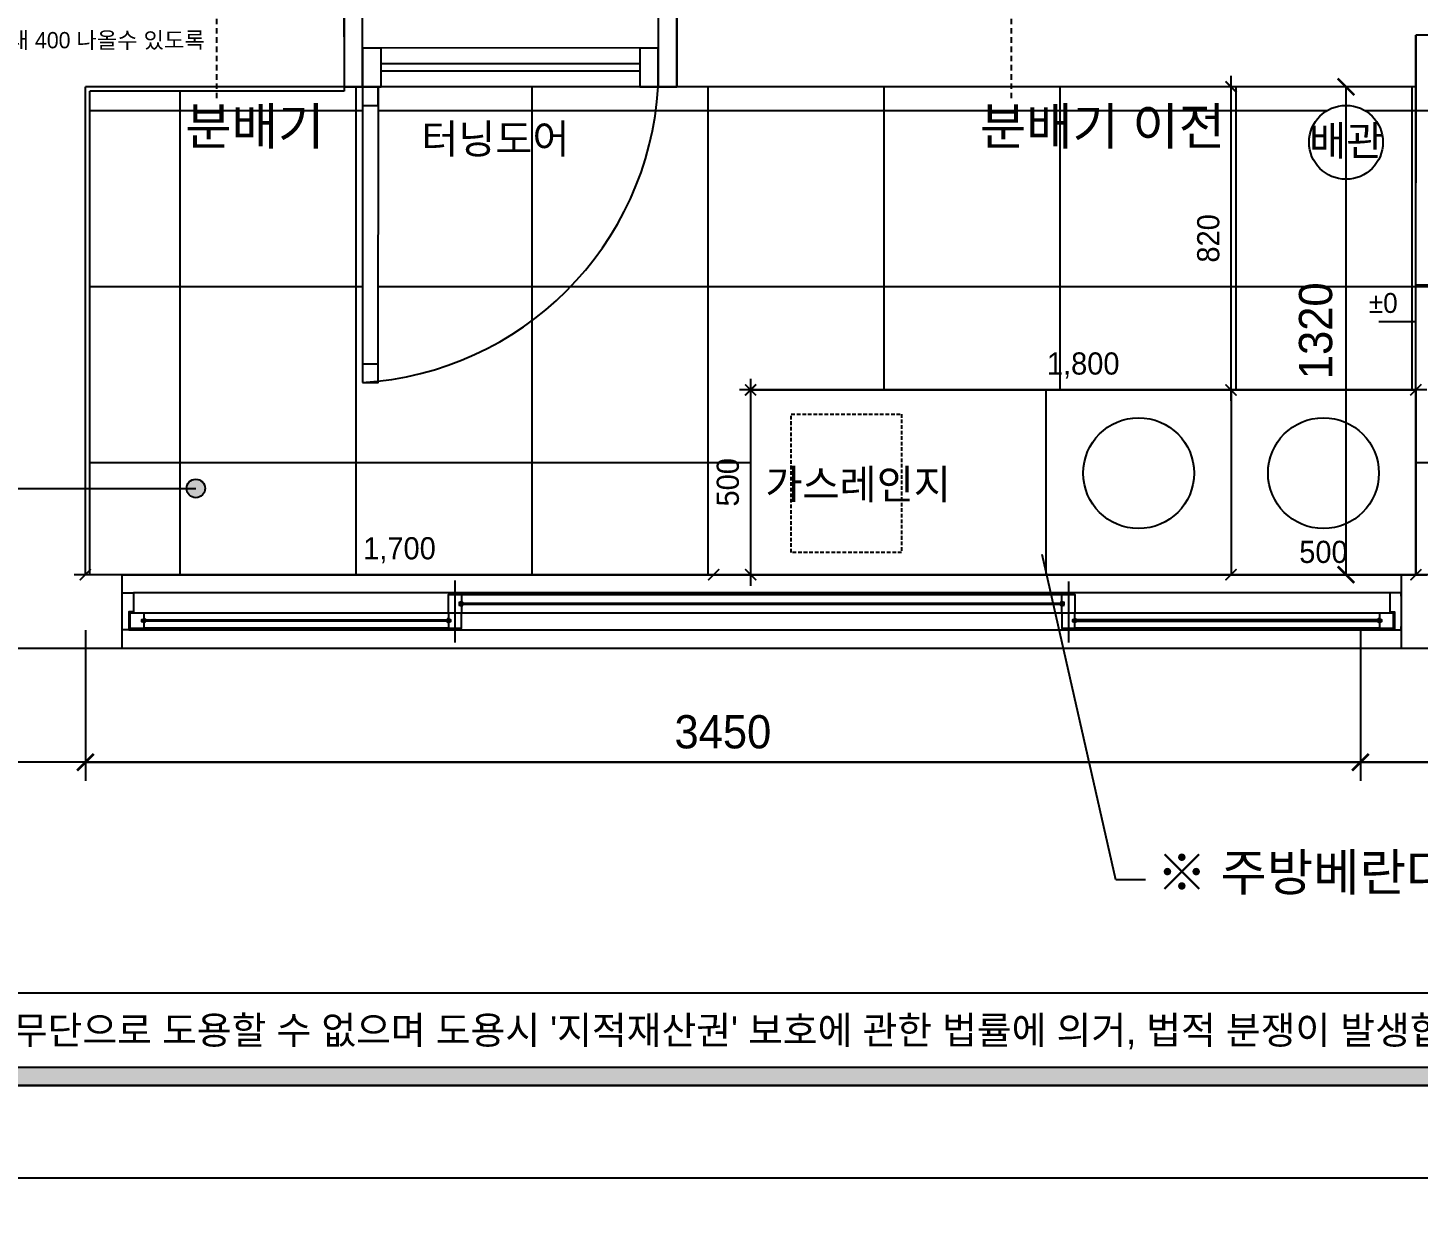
# Model space of a CAD drawing. Header units: millimetres. Extents: x -551172 to 232469, y -3435 to 261611.
# Drawn here: x 74836 to 78598, y 98406 to 101665 of the extents above; entities that cross this region are included whole.
import ezdxf
from ezdxf.enums import TextEntityAlignment as Align

# ---------------------------------------------------------------- set-up
doc = ezdxf.new("R2010")
doc.units = ezdxf.units.MM
doc.header["$LTSCALE"] = 10
doc.header["$PDMODE"] = 3
doc.linetypes.add('DASHEDX2', pattern=[1.5, 1, -0.5])
doc.linetypes.add('HID', pattern=[2.5, 1.5, -1])
doc.layers.get('DEFPOINTS').update_dxf_attribs({"color": 248})
for name, color, linetype in [('0-ELC TEXT', 7, 'Continuous'), ('06-FUR', 6, 'Continuous'), ('07-DIM WAL', 5, 'Continuous'), ('3.기호.계단선', 30, 'Continuous'), ('F-FIN', 5, 'Continuous'), ('F-SYM', 7, 'Continuous'), ('FORM(YOURNAME)-11', 1, 'Continuous'), ('Layer 1', 7, 'Continuous'), ('도면층2', 2, 'Continuous'), ('도면층4', 4, 'Continuous'), ('도면층5', 5, 'Continuous')]:
    doc.layers.add(name, color=color, linetype=linetype)
doc.styles.add('HY 울릉도 L', font='')
doc.styles.add('YOURNAME', font='HY울릉도M.TTF')
doc.styles.add('코레일둥고', font='Korail_Round_Gothic_Medium.ttf')
doc.styles.get('HY 울릉도 L').set_extended_font_data('HY울릉도L')
doc.linetypes.add('ZIGZAG', pattern='A,0.0001,-0.2,[131,ltypeshp.shx,S=0.2,R=0,X=-0.2,Y=0],-0.4,[131,ltypeshp.shx,S=0.2,R=180,X=0.2,Y=0],-0.2', length=0.8001)
doc.dimstyles.new('30', dxfattribs={"dimscale": 30, "dimtxt": 2, "dimasz": 1, "dimexe": 1, "dimexo": 1, "dimgap": 1, "dimtad": 1, "dimdec": 0, "dimrnd": 0.05, "dimdsep": 46, "dimlunit": 6, "dimtxsty": 'HY 울릉도 L', "dimblk": 'ARCHTICK', "dimcen": 2.5, "dimdle": 1, "dimclrd": 133, "dimclre": 133, "dimclrt": 30, "dimadec": 0, "dimazin": 0, "dimtfac": 1, "dimtdec": 0, "dimtix": 1, "dimtmove": 2, "dimatfit": 3, "dimldrblk": 'ARCHTICK', "dimfxl": 1, "dimlwd": -1, "dimlwe": -1, "dimarcsym": 0})
doc.dimstyles.new('YOURNAME-50', dxfattribs={"dimscale": 50, "dimtxt": 1.8, "dimasz": 0.9, "dimexe": 1, "dimexo": 3, "dimgap": 0.7, "dimtad": 1, "dimdec": 0, "dimzin": 0, "dimdsep": 46, "dimtxsty": 'YOURNAME', "dimblk": 'ARCHTICK', "dimcen": 0, "dimclrd": 1, "dimclre": 1, "dimclrt": 7, "dimadec": 0, "dimazin": 0, "dimtfac": 1, "dimtdec": 0, "dimtix": 1, "dimtmove": 2, "dimatfit": 3, "dimldrblk": 'ARCHTICK', "dimfxl": 1, "dimtolj": 1, "dimtzin": 0, "dimarcsym": 0})

# ---------------------------------------------------------------- blocks, each defined once
blk = doc.blocks.new('FORM-PLAN')
at = {"layer": 'FORM(YOURNAME)-11'}
h = blk.add_hatch(color=256, dxfattribs=at)
h.dxf.hatch_style = 1
h.paths.add_polyline_path([(-71444, 55115), (10556, 55115), (10556, 54915), (-71444, 54915)])
h.paths.add_polyline_path([(-71444, -2085), (10556, -2085), (10556, -2285), (-71444, -2285)])
at = {"layer": 'DEFPOINTS', "color": 158}
blk.add_line((1346, -1285), (-71444, -1285), dxfattribs=at)
for points in [[(-71444, -2285), (10556, -2285), (10556, 55115), (-71444, 55115)], [(-69444, 53115), (-64, 53115), (-64, 1215), (-69444, 1215)]]:
    blk.add_lwpolyline(points, close=True, dxfattribs=at)
at = {"layer": 'FORM(YOURNAME)-11', "color": 250}
blk.add_lwpolyline([(-72444, -3285), (11556, -3285), (11556, 56115), (-72444, 56115)], close=True, dxfattribs=at)
at = {"layer": 'FORM(YOURNAME)-11'}
blk.add_lwpolyline([(-71444, -2085), (10556, -2085), (10556, -2285), (-71444, -2285)], close=True, dxfattribs=at)
at = {"layer": 'FORM(YOURNAME)-11', "color": 1, "style": 'YOURNAME'}
blk.add_text("- 본 도서는 어떠한 경우에도 무단으로 도용할 수 없으며 도용시 '지적재산권' 보호에 관한 법률에 의거, 법적 분쟁이 발생합니다.  또한 본 도서에 관한 모든 저작권은 당사에 있습니다. -", height=300, dxfattribs=at).set_placement((-32990, -1685), align=Align.MIDDLE_CENTER)
at = {"layer": 'FORM(YOURNAME)-11', "color": 3, "style": 'YOURNAME'}
for tag, height, p in [('1', 450, (9905, 18188)), ('2', 450, (9905, 17544)), ('3', 450, (9905, 16257)), ('4', 450, (9905, 14326)), ('5', 515, (9905, 12009)), ('6', 515, (9905, 9757)), ('7', 515, (9905, 7504)), ('8', 515, (9905, 5252)), ('9', 515, (9905, 2999)), ('10', 515, (5655, 811)), ('11', 515, (9905, 747)), ('12', 515, (5655, -1441)), ('13', 515, (9905, -1441))]:
    blk.add_attdef(tag, text='', height=height, dxfattribs=at).set_placement(p, align=Align.MIDDLE_RIGHT)
blk = doc.blocks.new('_ArchTick')
at = {"color": 0, "linetype": 'ByBlock', "const_width": 0.15}
blk.add_lwpolyline([(-0.5, -0.5), (0.5, 0.5)], dxfattribs=at)
blk = doc.blocks.new('*D1135')
at = {"layer": '07-DIM WAL', "color": 1, "lineweight": -2, "transparency": 16777216}
for p, q in [((74991.4, 100035.3), (74991.4, 99627.8)), ((78441.4, 100035.3), (78441.4, 99627.8)), ((74991.4, 99677.8), (78441.4, 99677.8))]:
    blk.add_line(p, q, dxfattribs=at)
at = {"layer": 'DEFPOINTS', "color": 0, "transparency": 16777216}
for p in [(74991.4, 100185.3), (78441.4, 100185.3), (78441.4, 99677.8)]:
    blk.add_point(p, dxfattribs=at)
at = {"layer": '07-DIM WAL', "color": 1, "lineweight": -2, "transparency": 16777216, "xscale": 45, "yscale": 45, "zscale": 45, "rotation": 180}
blk.add_blockref('_ArchTick', (74991.4, 99677.8), dxfattribs=at)
at = {"layer": '07-DIM WAL', "color": 1, "lineweight": -2, "transparency": 16777216, "xscale": 45, "yscale": 45, "zscale": 45}
blk.add_blockref('_ArchTick', (78441.4, 99677.8), dxfattribs=at)
at = {"layer": '07-DIM WAL', "color": 7, "transparency": 16777216, "insert": (76716.4, 99759.6), "char_height": 90, "attachment_point": 5, "style": 'YOURNAME'}
blk.add_mtext('\\A1;3450', dxfattribs=at)
blk = doc.blocks.new('*D1136')
at = {"layer": '07-DIM WAL', "color": 1, "lineweight": -2, "transparency": 16777216}
for p, q in [((78441.4, 100035.3), (78441.4, 99627.8)), ((79741.4, 100035.3), (79741.4, 99627.8)), ((78441.4, 99677.8), (79741.4, 99677.8))]:
    blk.add_line(p, q, dxfattribs=at)
at = {"layer": 'DEFPOINTS', "color": 0, "transparency": 16777216}
for p in [(78441.4, 100185.3), (79741.4, 100185.3), (79741.4, 99677.8)]:
    blk.add_point(p, dxfattribs=at)
at = {"layer": '07-DIM WAL', "color": 1, "lineweight": -2, "transparency": 16777216, "xscale": 45, "yscale": 45, "zscale": 45, "rotation": 180}
blk.add_blockref('_ArchTick', (78441.4, 99677.8), dxfattribs=at)
at = {"layer": '07-DIM WAL', "color": 1, "lineweight": -2, "transparency": 16777216, "xscale": 45, "yscale": 45, "zscale": 45}
blk.add_blockref('_ArchTick', (79741.4, 99677.8), dxfattribs=at)
at = {"layer": '07-DIM WAL', "color": 7, "transparency": 16777216, "insert": (79091.4, 99759.6), "char_height": 90, "attachment_point": 5, "style": 'YOURNAME'}
blk.add_mtext('\\A1;1300', dxfattribs=at)
blk = doc.blocks.new('*D1139')
at = {"layer": '07-DIM WAL', "color": 1, "lineweight": -2, "transparency": 16777216}
for p, q in [((78441.4, 101505.3), (78352.5, 101505.3)), ((78402.5, 100185.3), (78402.5, 101505.3)), ((78441.4, 100185.3), (78352.5, 100185.3))]:
    blk.add_line(p, q, dxfattribs=at)
at = {"layer": 'DEFPOINTS', "color": 0, "transparency": 16777216}
for p in [(78402.5, 101505.3), (78591.4, 101505.3), (78591.4, 100185.3)]:
    blk.add_point(p, dxfattribs=at)
at = {"layer": '07-DIM WAL', "color": 1, "lineweight": -2, "transparency": 16777216, "xscale": 45, "yscale": 45, "zscale": 45}
for p, rotation in [((78402.5, 101505.3), 90), ((78402.5, 100185.3), 270)]:
    blk.add_blockref('_ArchTick', p, dxfattribs=dict(at, rotation=rotation))
at = {"layer": '07-DIM WAL', "color": 7, "transparency": 16777216, "insert": (78320.7, 100845.3), "char_height": 90, "attachment_point": 5, "rotation": 90, "style": 'YOURNAME'}
blk.add_mtext('\\A1;1320', dxfattribs=at)
blk = doc.blocks.new('*D1123')
at = {"layer": '06-FUR', "color": 133, "transparency": 16777216}
blk.add_line((76721.4, 100185.3), (74961.4, 100185.3), dxfattribs=at)
at = {"layer": 'DEFPOINTS', "color": 0, "transparency": 16777216}
for p in [(74991.4, 100185.3), (74991.4, 100185.3), (76691.4, 100185.3)]:
    blk.add_point(p, dxfattribs=at)
at = {"layer": '06-FUR', "color": 133, "transparency": 16777216, "xscale": 30, "yscale": 30, "zscale": 30, "rotation": 180}
blk.add_blockref('_ArchTick', (74991.4, 100185.3), dxfattribs=at)
at = {"layer": '06-FUR', "color": 133, "transparency": 16777216, "xscale": 30, "yscale": 30, "zscale": 30}
blk.add_blockref('_ArchTick', (76691.4, 100185.3), dxfattribs=at)
at = {"layer": '06-FUR', "color": 30, "transparency": 16777216, "insert": (75841.4, 100251.2), "char_height": 60, "attachment_point": 5, "style": 'HY 울릉도 L'}
blk.add_mtext('1,700', dxfattribs=at)
blk = doc.blocks.new('*D1169')
at = {"layer": '06-FUR', "color": 133, "transparency": 16777216}
for p, q in [((75691.4, 101640.3), (75691.4, 101745.3)), ((76591.4, 101640.3), (76591.4, 101745.3)), ((76621.4, 101715.3), (75661.4, 101715.3))]:
    blk.add_line(p, q, dxfattribs=at)
at = {"layer": 'DEFPOINTS', "color": 0, "transparency": 16777216}
for p in [(75691.4, 101715.3), (75691.4, 101610.3), (76591.4, 101610.3)]:
    blk.add_point(p, dxfattribs=at)
at = {"layer": '06-FUR', "color": 133, "transparency": 16777216, "xscale": 30, "yscale": 30, "zscale": 30, "rotation": 180}
blk.add_blockref('_ArchTick', (75691.4, 101715.3), dxfattribs=at)
at = {"layer": '06-FUR', "color": 133, "transparency": 16777216, "xscale": 30, "yscale": 30, "zscale": 30}
blk.add_blockref('_ArchTick', (76591.4, 101715.3), dxfattribs=at)
at = {"layer": '06-FUR', "color": 30, "transparency": 16777216, "insert": (76141.4, 101776.6), "char_height": 60, "attachment_point": 5, "style": 'HY 울릉도 L'}
blk.add_mtext('900', dxfattribs=at)
blk = doc.blocks.new('*D1240')
at = {"layer": '06-FUR', "color": 133, "transparency": 16777216}
blk.add_line((78621.4, 100685.3), (76761.4, 100685.3), dxfattribs=at)
at = {"layer": 'DEFPOINTS', "color": 0, "transparency": 16777216}
for p in [(76791.4, 100685.3), (76791.4, 100685.3), (78591.4, 100685.3)]:
    blk.add_point(p, dxfattribs=at)
at = {"layer": '06-FUR', "color": 133, "transparency": 16777216, "xscale": 30, "yscale": 30, "zscale": 30, "rotation": 180}
blk.add_blockref('_ArchTick', (76791.4, 100685.3), dxfattribs=at)
at = {"layer": '06-FUR', "color": 133, "transparency": 16777216, "xscale": 30, "yscale": 30, "zscale": 30}
blk.add_blockref('_ArchTick', (78591.4, 100685.3), dxfattribs=at)
at = {"layer": '06-FUR', "color": 30, "transparency": 16777216, "insert": (77691.4, 100751.2), "char_height": 60, "attachment_point": 5, "style": 'HY 울릉도 L'}
blk.add_mtext('1,800', dxfattribs=at)
blk = doc.blocks.new('*D1241')
at = {"layer": '06-FUR', "color": 133, "transparency": 16777216}
blk.add_line((76791.4, 100715.3), (76791.4, 100155.3), dxfattribs=at)
at = {"layer": 'DEFPOINTS', "color": 0, "transparency": 16777216}
for p in [(76791.4, 100685.3), (76791.4, 100185.3), (76791.4, 100185.3)]:
    blk.add_point(p, dxfattribs=at)
at = {"layer": '06-FUR', "color": 133, "transparency": 16777216, "xscale": 30, "yscale": 30, "zscale": 30}
for p, rotation in [((76791.4, 100685.3), 90), ((76791.4, 100185.3), 270)]:
    blk.add_blockref('_ArchTick', p, dxfattribs=dict(at, rotation=rotation))
at = {"layer": '06-FUR', "color": 30, "transparency": 16777216, "insert": (76730.1, 100435.3), "char_height": 60, "attachment_point": 5, "rotation": 90, "style": 'HY 울릉도 L'}
blk.add_mtext('500', dxfattribs=at)
blk = doc.blocks.new('*D1242')
at = {"layer": '06-FUR', "color": 133, "transparency": 16777216}
blk.add_line((78061.4, 100185.3), (78621.4, 100185.3), dxfattribs=at)
at = {"layer": 'DEFPOINTS', "color": 0, "transparency": 16777216}
for p in [(78091.4, 100185.3), (78591.4, 100185.3), (78591.4, 100185.3)]:
    blk.add_point(p, dxfattribs=at)
at = {"layer": '06-FUR', "color": 133, "transparency": 16777216, "xscale": 30, "yscale": 30, "zscale": 30, "rotation": 180}
blk.add_blockref('_ArchTick', (78091.4, 100185.3), dxfattribs=at)
at = {"layer": '06-FUR', "color": 133, "transparency": 16777216, "xscale": 30, "yscale": 30, "zscale": 30}
blk.add_blockref('_ArchTick', (78591.4, 100185.3), dxfattribs=at)
at = {"layer": '06-FUR', "color": 30, "transparency": 16777216, "insert": (78341.4, 100246.6), "char_height": 60, "attachment_point": 5, "style": 'HY 울릉도 L'}
blk.add_mtext('500', dxfattribs=at)
blk = doc.blocks.new('*D1243')
at = {"layer": '06-FUR', "color": 133, "transparency": 16777216}
blk.add_line((78091.4, 100655.3), (78091.4, 101535.3), dxfattribs=at)
at = {"layer": 'DEFPOINTS', "color": 0, "transparency": 16777216}
for p in [(78091.4, 101505.3), (78091.4, 101505.3), (78091.4, 100685.3)]:
    blk.add_point(p, dxfattribs=at)
at = {"layer": '06-FUR', "color": 133, "transparency": 16777216, "xscale": 30, "yscale": 30, "zscale": 30}
for p, rotation in [((78091.4, 101505.3), 90), ((78091.4, 100685.3), 270)]:
    blk.add_blockref('_ArchTick', p, dxfattribs=dict(at, rotation=rotation))
at = {"layer": '06-FUR', "color": 30, "transparency": 16777216, "insert": (78030.1, 101095.3), "char_height": 60, "attachment_point": 5, "rotation": 90, "style": 'HY 울릉도 L'}
blk.add_mtext('820', dxfattribs=at)

msp = doc.modelspace()

# ---------------------------------------------------------------- hatches: boundary and pattern name
at = {"layer": '0-ELC TEXT'}
h = msp.add_hatch(color=256, dxfattribs=at)
h.dxf.hatch_style = 1
edge = h.paths.add_edge_path()
edge.add_arc((75290.3, 100418.6), 25, 180, 540, ccw=False)
at = {"layer": '06-FUR', "true_color": 0x636466}
h = msp.add_hatch(dxfattribs=at)
h.set_pattern_fill('NET', color=251, scale=150)
h.paths.add_polyline_path([(78591.4, 101505.3), (76541.4, 101505.3, -0.365255), (75783.3, 100708.9), (75783.3, 100705.3), (75741.4, 100705.3), (75741.4, 100755.3), (75741.4, 101455.3), (75741.4, 101505.3), (75691.4, 101505.3), (75691.4, 101493.3), (75003.4, 101493.3), (75003.4, 100418.6), (75265.3, 100418.6, -1), (75315.3, 100418.6, -1), (75265.3, 100418.6), (75003.4, 100418.6), (75003.4, 100185.3), (76791.4, 100185.3), (76791.4, 100685.3), (78591.4, 100685.3)])
h.paths.add_polyline_path([(78302.5, 101355.3, -1), (78502.5, 101355.3, -1)], flags=16)
h.paths.add_polyline_path([(76541.4, 101505.3), (76491.4, 101505.3), (75784.4, 101505.3), (75783.3, 100708.9, 0.365255)], flags=17)
h.paths.add_polyline_path([(79741.4, 101645.3), (78591.4, 101645.3), (78591.4, 101505.3), (78591.4, 100185.3), (79741.4, 100185.3)])
h.paths.add_polyline_path([(78826.4, 101355.3), (79661.4, 101355.3), (79661.4, 100655.3), (78826.4, 100655.3)], flags=16)
h.paths.add_polyline_path([(78404.6, 100663.2), (78404.6, 101017.9), (78236.9, 101017.9), (78236.9, 100663.2)], flags=25)
h.paths.add_polyline_path([(75711.7, 100199.1), (75971, 100199.1), (75971, 100312.4), (75711.7, 100312.4)], flags=24)
h.paths.add_polyline_path([(77561.7, 100699.1), (77821, 100699.1), (77821, 100812.4), (77561.7, 100812.4)], flags=24)
h.paths.add_polyline_path([(76786.9, 100343.9), (76786.9, 100526.7), (76673.5, 100526.7), (76673.5, 100343.9)], flags=24)
h.paths.add_polyline_path([(78086.9, 101003.9), (78086.9, 101186.7), (77973.5, 101186.7), (77973.5, 101003.9)], flags=24)
h.paths.add_polyline_path([(75232.1, 101302.2), (75691, 101302.2), (75691, 101478.9), (75232.1, 101478.9)], flags=24)
h.paths.add_polyline_path([(77381.4, 101301.6), (78143.8, 101301.6), (78143.8, 101482.4), (77381.4, 101482.4)], flags=24)
h.paths.add_polyline_path([(78279.1, 101282.4), (78539.6, 101282.4), (78539.6, 101423.8), (78279.1, 101423.8)], flags=24)
h.paths.add_polyline_path([(75874.9, 101282.1), (76351.6, 101282.1), (76351.6, 101432.6), (75874.9, 101432.6)], flags=24)
h.paths.add_polyline_path([(79743.4, 100733.2), (79743.4, 101087.9), (79575.7, 101087.9), (79575.7, 100733.2)], flags=9)
h.paths.add_polyline_path([(78589.7, 100675), (78739.1, 100675), (78739.1, 100744.8), (78589.7, 100744.8)], flags=9)
h.paths.add_polyline_path([(78852.7, 100852.4), (79621.3, 100852.4), (79621.3, 100975.9), (78852.7, 100975.9)], flags=8)
h.paths.add_polyline_path([(78880.3, 100993.5), (79606.9, 100993.5), (79606.9, 101136.2), (78880.3, 101136.2)], flags=8)
h.paths.add_polyline_path([(79205.8, 100221.6), (79574.6, 100221.6), (79574.6, 100367.9), (79205.8, 100367.9)], flags=24)

# ---------------------------------------------------------------- linework, layer by layer
at = {"layer": '0-ELC TEXT'}
msp.add_line((73848.1, 100418.6), (75290.3, 100418.6), dxfattribs=at)
at = {"layer": '0-ELC TEXT', "color": 240, "true_color": 0xed1f24}
for p, q in [((77780, 99360), (77580, 100240)), ((77860, 99360), (77780, 99360))]:
    msp.add_line(p, q, dxfattribs=at)
at = {"layer": '0-ELC TEXT'}
msp.add_circle((75290.3, 100418.6), 25, dxfattribs=at)
at = {"layer": '06-FUR'}
for p, q in [((78591.4, 101645.3), (78591.4, 101505.3)), ((78591.4, 101645.3), (78591.4, 101345.3)), ((78591.4, 101505.3), (78591.4, 101245.3)), ((76791.4, 100685.3), (76791.4, 100185.3)), ((76791.4, 100685.3), (78591.4, 100685.3)), ((77591.4, 100185.3), (77591.4, 100685.3)), ((78591.4, 100685.3), (78091.4, 100685.3)), ((78091.4, 100685.3), (78091.4, 100185.3)), ((78591.4, 100685.3), (78591.4, 100185.3)), ((76791.4, 100185.3), (78591.4, 100185.3)), ((78091.4, 100185.3), (77591.4, 100185.3))]:
    msp.add_line(p, q, dxfattribs=at)
at = {"layer": '06-FUR', "color": 7, "linetype": 'DASHEDX2'}
msp.add_lwpolyline([(77200, 100245.3), (76901.4, 100245.3), (76901.4, 100620), (77200, 100620)], close=True, dxfattribs=at)
at = {"layer": '06-FUR', "color": 1, "linetype": 'ZIGZAG', "ltscale": 100}
msp.add_circle((77280, 106770), 15680, dxfattribs=at)
at = {"layer": '06-FUR'}
for centre, radius in [((78402.5, 101355.3), 100), ((77841.4, 100460), 150), ((78341.4, 100460), 150)]:
    msp.add_circle(centre, radius, dxfattribs=at)
at = {"layer": '3.기호.계단선', "linetype": 'HID'}
msp.add_line((75347.2, 101474.6), (75347.2, 101790.7), dxfattribs=at)
at = {"layer": '3.기호.계단선', "color": 251, "linetype": 'HID', "true_color": 0x636466}
msp.add_line((77497.2, 101474.6), (77497.2, 101790.7), dxfattribs=at)
at = {"layer": '3.기호.계단선'}
msp.add_lwpolyline([(78491.4, 100870), (78591.4, 100870), (78591.4, 100970), (78691.4, 100970)], dxfattribs=at)
at = {"layer": 'F-FIN'}
for p, q in [((75691.4, 101510), (75691.4, 101493.3)), ((75003.4, 100185.3), (75003.4, 101493.3)), ((75691.4, 101493.3), (75003.4, 101493.3))]:
    msp.add_line(p, q, dxfattribs=at)
at = {"layer": 'Layer 1'}
msp.add_line((78591.4, 100185.3), (78591.4, 101505.3), dxfattribs=at)
msp.add_line((78591.4, 100185.3), (78591.4, 101505.3), dxfattribs=at)
at = {"layer": '도면층2'}
for p, q in [((75691.4, 101715.3), (75691.4, 101505.3)), ((75691.4, 101715.3), (75691.4, 101505.3)), ((76591.4, 101715.3), (76591.4, 101505.3)), ((76591.4, 101715.3), (76591.4, 101505.3)), ((76591.4, 101660.3), (76591.4, 101610.3)), ((78591.4, 101505.3), (78591.4, 101645.3)), ((79741.4, 101645.3), (78591.4, 101645.3)), ((78591.4, 101505.3), (78591.4, 101645.3)), ((79741.4, 101645.3), (78591.4, 101645.3)), ((74991.4, 100185.3), (74991.4, 101505.3)), ((75671.4, 101505.3), (74991.4, 101505.3)), ((78591.4, 101505.3), (75671.4, 101505.3)), ((79741.4, 100185.3), (74991.4, 100185.3)), ((75991.4, 100185.3), (75091.4, 100185.3)), ((75091.4, 99985.3), (75091.4, 100185.3)), ((79861.4, 99985.3), (74791.4, 99985.3)), ((79861.4, 99985.3), (78051.4, 99985.3))]:
    msp.add_line(p, q, dxfattribs=at)
at = {"layer": '도면층4'}
for p, q in [((76591.4, 101660.3), (76591.4, 101610.3)), ((76541.4, 101610.3), (75741.4, 101611.4)), ((76491.4, 101567.8), (75791.4, 101567.8)), ((76491.4, 101547.8), (75791.4, 101547.8)), ((76541.4, 101505.3), (75741.4, 101505.3)), ((75783.3, 100705.3), (75784.4, 101505.3)), ((75741.4, 101455.3), (75741.4, 100755.3)), ((75991.4, 100169.2), (75991.4, 100001.4)), ((77651.4, 100166.8), (77651.4, 100001.7)), ((78521.4, 100136), (75121.4, 100136)), ((76008.8, 100132), (77633.9, 100132)), ((75973.8, 100080.8), (75150.1, 100080.8)), ((77633.9, 100080.8), (76008.8, 100080.8)), ((78492.7, 100080.8), (77668.9, 100080.8)), ((75108.8, 100036), (78533.9, 100036)), ((75973.8, 100040.8), (75150.1, 100040.8)), ((78492.7, 100040.8), (77668.9, 100040.8))]:
    msp.add_line(p, q, dxfattribs=at)
for points in [[(75691.4, 101505.3), (75741.4, 101505.3), (75741.4, 101715.3), (75691.4, 101715.3)], [(76541.4, 101505.3), (76591.4, 101505.3), (76591.4, 101715.3), (76541.4, 101715.3)], [(75791.4, 101505.3), (75791.4, 101610.3), (75741.4, 101610.3), (75741.4, 101505.3)], [(76541.4, 101505.3), (76541.4, 101610.3), (76491.4, 101610.3), (76491.4, 101505.3)], [(75741.4, 101455.3), (75783.3, 101455.3), (75783.3, 101505.3), (75741.4, 101505.3)], [(75741.4, 100705.3), (75783.3, 100705.3), (75783.3, 100755.3), (75741.4, 100755.3)], [(75091.4, 100185.3), (78551.4, 100185.3), (78551.4, 99985.3), (75091.4, 99985.3)], [(75973.8, 100080.8), (75973.8, 100132), (76008.8, 100132), (76008.8, 100111.4), (76003.3, 100109.6), (76003.3, 100103.2), (76008.8, 100101.4), (76008.8, 100080.8)], [(77639.5, 100103.2), (77639.5, 100109.6), (77633.9, 100111.4), (77633.9, 100132), (77668.9, 100132), (77668.9, 100080.8), (77633.9, 100080.8), (77633.9, 100101.4)], [(75150.1, 100066.2), (75150.1, 100080.8), (75112.1, 100080.8), (75112.1, 100040.8), (75150.1, 100040.8), (75150.1, 100056.2), (75144.5, 100057.9), (75144.5, 100064.4)], [(75973.8, 100080.8), (75973.8, 100066.2), (75979.4, 100064.4), (75979.4, 100057.9), (75973.8, 100056.2), (75973.8, 100040.8), (76008.8, 100040.8), (76008.8, 100080.8)], [(77668.9, 100066.2), (77668.9, 100080.8), (77633.9, 100080.8), (77633.9, 100040.8), (77668.9, 100040.8), (77668.9, 100056.2), (77663.4, 100057.9), (77663.4, 100064.4)], [(78492.7, 100056.2), (78492.7, 100040.8), (78530.7, 100040.8), (78530.7, 100080.8), (78492.7, 100080.8), (78492.7, 100066.2), (78498.2, 100064.4), (78498.2, 100057.9)], [(75977.3, 100059.2), (75146.6, 100059.2), (75146.6, 100063.2), (75977.3, 100063.2)], [(77665.4, 100063.2), (77665.4, 100059.2), (78496.2, 100059.2), (78496.2, 100063.2)]]:
    msp.add_lwpolyline(points, close=True, dxfattribs=at)
for points in [[(75091.4, 100127), (75091.4, 100136), (75121.4, 100136), (75121.4, 100085), (75108.8, 100085), (75108.8, 100036), (75091.4, 100036), (75091.4, 100045)], [(76008.8, 100112.2), (76011.6, 100110.8), (76012.1, 100109.8), (76012.7, 100108.4)], [(77633.9, 100112.2), (77631.2, 100110.8), (77630.6, 100109.8), (77630.1, 100108.4)], [(78551.4, 100127), (78551.4, 100136), (78521.4, 100136), (78521.4, 100085), (78533.9, 100085), (78533.9, 100036), (78551.4, 100036), (78551.4, 100045)], [(76005.4, 100108.4), (77637.4, 100108.4), (77637.4, 100104.4), (76005.4, 100104.4), (76005.4, 100108.4), (76005.4, 100104.4)], [(76008.8, 100100.6), (76011.6, 100102), (76012.1, 100103), (76012.7, 100104.4)], [(77633.9, 100100.6), (77631.2, 100102), (77630.6, 100103), (77630.1, 100104.4)], [(75150.1, 100066.9), (75152.8, 100065.6), (75153.4, 100064.6), (75153.9, 100063.2)], [(75150.1, 100055.4), (75152.8, 100056.7), (75153.4, 100057.7), (75153.9, 100059.2)], [(75973.8, 100066.9), (75971.1, 100065.6), (75970.6, 100064.6), (75970, 100063.2)], [(75973.8, 100055.4), (75971.1, 100056.7), (75970.6, 100057.7), (75970, 100059.2)], [(77668.9, 100066.9), (77671.7, 100065.6), (77672.2, 100064.6), (77672.7, 100063.2)], [(77668.9, 100055.4), (77671.7, 100056.7), (77672.2, 100057.7), (77672.7, 100059.2)], [(78492.7, 100066.9), (78489.9, 100065.6), (78489.4, 100064.6), (78488.9, 100063.2)], [(78492.7, 100055.4), (78489.9, 100056.7), (78489.4, 100057.7), (78488.9, 100059.2)]]:
    msp.add_lwpolyline(points, dxfattribs=at)
at = {"layer": '도면층5'}
msp.add_arc((75690, 101556.7), 853, 273.4551, 356.5449, dxfattribs=at)

# ---------------------------------------------------------------- block references
at = {"layer": 'F-SYM', "xscale": 0.2500000000000001, "yscale": 0.2500000000000001, "zscale": 0.2500000000000001}
msp.add_blockref('FORM-PLAN', (85639.9, 99374), dxfattribs=at)

# ---------------------------------------------------------------- texts
at = {"layer": '0-ELC TEXT', "color": 240, "true_color": 0xed1f24, "style": '코레일둥고'}
for s, height, p in [('최대 400 나올수 있도록', 44.028, (74728.6, 101609.7)), ('※ 주방베란다 벽에 타일 붙어있는지 유무 모름', 100, (77890, 99330))]:
    msp.add_text(s, height=height, dxfattribs=at).set_placement(p)
at = {"layer": '06-FUR', "color": 7, "linetype": 'DASHEDX2', "style": '코레일둥고'}
for s, p in [('터닝도어', (75900, 101324.7)), ('배관', (78302.7, 101319.6)), ('가스레인지', (76831.3, 100390))]:
    msp.add_text(s, height=80, dxfattribs=at).set_placement(p)
at = {"layer": '3.기호.계단선', "linetype": 'HID', "style": '코레일둥고'}
msp.add_text('분배기', height=100, dxfattribs=at).set_placement((75261.6, 101348.8))
at = {"layer": '3.기호.계단선', "color": 251, "linetype": 'HID', "true_color": 0x636466, "style": '코레일둥고'}
msp.add_text('분배기 이전', height=100, dxfattribs=at).set_placement((77411.6, 101348.8))
at = {"layer": '3.기호.계단선', "style": '코레일둥고'}
msp.add_text('±0', height=53.94, dxfattribs=at).set_placement((78464.3, 100893.6))

# ---------------------------------------------------------------- dimensions: what is measured, and where the dimension line sits
at = {"layer": '06-FUR'}
for base, p1, p2, picture, middle in [((75691.4, 101715.3), (76591.4, 101610.3), (75691.4, 101610.3), '*D1169', (76141.4, 101776.6)), ((76791.4, 100685.3), (78591.4, 100685.3), (76791.4, 100685.3), '*D1240', (77691.4, 100751.2)), ((74991.4, 100185.3), (76691.4, 100185.3), (74991.4, 100185.3), '*D1123', (75841.4, 100251.2)), ((78591.4, 100185.3), (78091.4, 100185.3), (78591.4, 100185.3), '*D1242', (78341.4, 100246.6))]:
    dim = msp.add_linear_dim(base=base, p1=p1, p2=p2, dimstyle='30', override={"dimfxl": 1.25}, dxfattribs=at)
    dim.commit()
    dim.dimension.update_dxf_attribs({"geometry": picture, "text_midpoint": middle})
for base, p1, p2, picture, middle in [((78091.4, 101505.3), (78091.4, 100685.3), (78091.4, 101505.3), '*D1243', (78030.1, 101095.3)), ((76791.4, 100185.3), (76791.4, 100685.3), (76791.4, 100185.3), '*D1241', (76730.1, 100435.3))]:
    dim = msp.add_linear_dim(base=base, p1=p1, p2=p2, angle=90, dimstyle='30', override={"dimfxl": 1.25}, dxfattribs=at)
    dim.commit()
    dim.dimension.update_dxf_attribs({"geometry": picture, "text_midpoint": middle})
at = {"layer": '07-DIM WAL'}
for base, p1, p2, angle, picture, middle in [((78402.5, 101505.3), (78591.4, 100185.3), (78591.4, 101505.3), 90, '*D1139', (78320.7, 100845.3)), ((78441.4, 99677.8), (74991.4, 100185.3), (78441.4, 100185.3), 180, '*D1135', (76716.4, 99759.6)), ((79741.4, 99677.8), (78441.4, 100185.3), (79741.4, 100185.3), 180, '*D1136', (79091.4, 99759.6))]:
    dim = msp.add_linear_dim(base=base, p1=p1, p2=p2, angle=angle, dimstyle='YOURNAME-50', dxfattribs=at)
    dim.commit()
    dim.dimension.update_dxf_attribs({"geometry": picture, "text_midpoint": middle})

doc.saveas('drawing.dxf')
